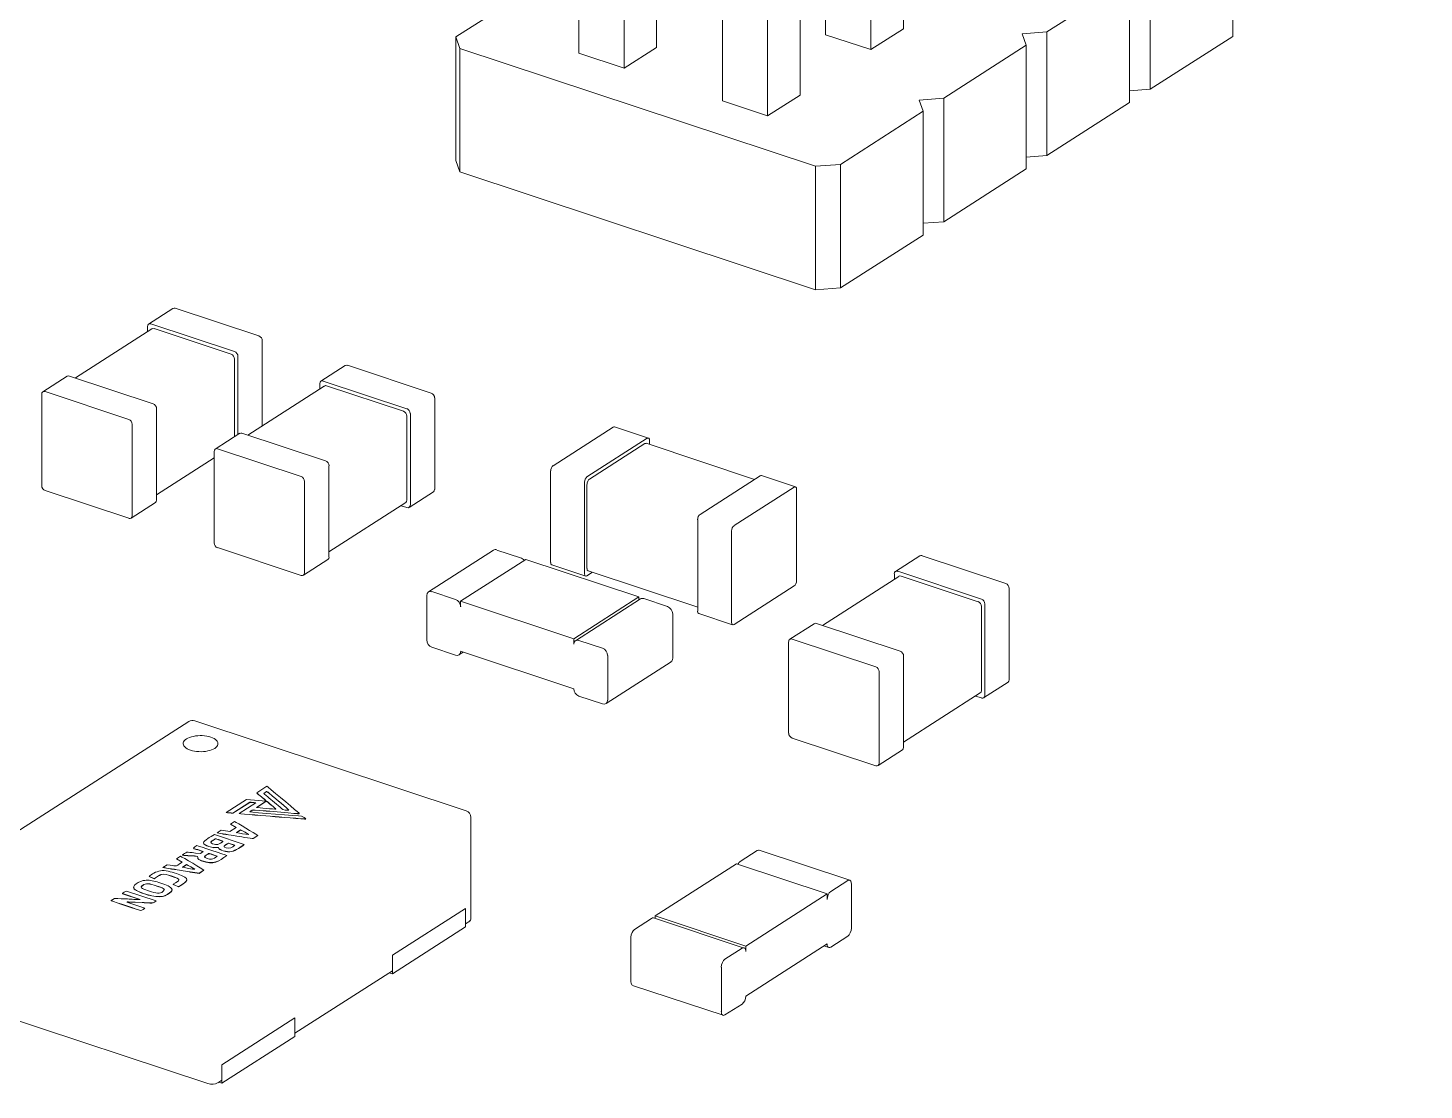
# Model space of a CAD drawing. Header units: millimetres. Extents: x 0 to 420, y 0 to 297.
# Drawn here: x 330.24 to 340.26, y 215.65 to 223.27 of the extents above; entities that cross this region are included whole.
import ezdxf

# ---------------------------------------------------------------- set-up
doc = ezdxf.new("R2010")
doc.units = ezdxf.units.MM

# ---------------------------------------------------------------- blocks, each defined once
blk = doc.blocks.new('A$Ccf1e658a')
at = {"color": 0, "linetype": 'Continuous', "lineweight": 0, "extrusion": (1.94289e-16, 0.887448, 0.460907)}
for p, q in [((-128.308, -33.019), (-128.308, -30.445)), ((-128.867, -33.061), (-128.867, -30.487)), ((-130.639, -33.194), (-130.639, -30.621)), ((-130.081, -33.152), (-130.081, -30.579)), ((-128.542, -33.168), (-128.542, -30.595)), ((-130.314, -33.302), (-130.314, -30.728)), ((-129.608, -33.536), (-129.608, -30.963)), ((-129.05, -33.494), (-129.05, -30.92)), ((-129.283, -33.644), (-129.283, -31.07)), ((-125.944, -33.073), (-125.944, -32.185)), ((-126.537, -33.453), (-126.537, -32.566)), ((-127.278, -33.041), (-126.685, -32.661)), ((-126.685, -33.548), (-126.685, -32.661)), ((-130.928, -32.697), (-131.521, -33.077)), ((-131.521, -33.077), (-131.492, -33.159)), ((-131.521, -33.965), (-131.521, -33.077)), ((-128.542, -33.168), (-128.867, -33.061)), ((-128.542, -33.168), (-128.308, -33.019)), ((-127.455, -33.054), (-127.278, -33.041)), ((-127.426, -33.136), (-127.455, -33.054)), ((-127.278, -33.928), (-127.278, -33.041)), ((-126.537, -33.453), (-125.944, -33.073)), ((-131.492, -33.159), (-128.938, -34.005)), ((-131.492, -34.046), (-131.492, -33.159)), ((-130.314, -33.302), (-130.081, -33.152)), ((-128.019, -33.516), (-127.426, -33.136)), ((-127.426, -34.024), (-127.426, -33.136)), ((-130.314, -33.302), (-130.639, -33.194)), ((-126.685, -33.464), (-126.537, -33.453)), ((-129.283, -33.644), (-129.608, -33.536)), ((-129.283, -33.644), (-129.05, -33.494)), ((-128.196, -33.53), (-128.019, -33.516)), ((-128.167, -33.611), (-128.196, -33.53)), ((-128.019, -34.404), (-128.019, -33.516)), ((-127.278, -33.928), (-126.685, -33.548)), ((-128.76, -33.992), (-128.167, -33.611)), ((-128.167, -34.499), (-128.167, -33.611)), ((-131.521, -33.965), (-131.492, -34.046)), ((-127.426, -33.94), (-127.278, -33.928)), ((-131.492, -34.046), (-128.938, -34.892)), ((-128.938, -34.005), (-128.76, -33.992)), ((-128.938, -34.892), (-128.938, -34.005)), ((-128.76, -34.879), (-128.76, -33.992)), ((-128.019, -34.404), (-127.426, -34.024)), ((-128.167, -34.415), (-128.019, -34.404)), ((-128.76, -34.879), (-128.167, -34.499)), ((-128.938, -34.892), (-128.76, -34.879)), ((-133.552, -35.026), (-133.727, -35.138)), ((-133.536, -35.024), (-132.935, -35.223)), ((-133.703, -35.173), (-134.252, -35.525)), ((-133.736, -35.194), (-133.736, -35.155)), ((-133.711, -35.137), (-133.11, -35.336)), ((-133.687, -35.171), (-133.135, -35.354)), ((-132.911, -35.868), (-132.911, -35.258)), ((-133.086, -35.93), (-133.086, -35.37)), ((-133.11, -35.946), (-133.11, -35.389)), ((-132.315, -35.436), (-132.49, -35.548)), ((-132.299, -35.434), (-131.698, -35.633)), ((-134.311, -35.512), (-134.486, -35.625)), ((-134.295, -35.511), (-133.694, -35.71)), ((-132.466, -35.583), (-133.015, -35.935)), ((-132.498, -35.604), (-132.498, -35.565)), ((-132.474, -35.547), (-131.873, -35.746)), ((-132.449, -35.581), (-131.897, -35.764)), ((-134.494, -36.298), (-134.494, -35.642)), ((-134.47, -35.623), (-133.869, -35.822)), ((-131.673, -36.325), (-131.673, -35.668)), ((-133.67, -36.401), (-133.67, -35.745)), ((-131.848, -36.437), (-131.848, -35.78)), ((-133.845, -36.514), (-133.845, -35.857)), ((-131.873, -36.402), (-131.873, -35.799)), ((-130.391, -35.878), (-130.823, -36.155)), ((-130.138, -35.957), (-130.382, -35.876)), ((-133.073, -35.922), (-133.249, -36.035)), ((-133.057, -35.921), (-132.456, -36.12)), ((-130.148, -35.958), (-130.58, -36.235)), ((-130.13, -36.003), (-130.13, -35.974)), ((-133.257, -36.708), (-133.257, -36.052)), ((-133.232, -36.033), (-132.632, -36.232)), ((-130.165, -35.996), (-130.562, -36.251)), ((-129.376, -36.253), (-130.156, -35.994)), ((-133.257, -36.098), (-133.67, -36.363)), ((-132.432, -36.811), (-132.432, -36.155)), ((-132.607, -36.924), (-132.607, -36.267)), ((-130.841, -36.849), (-130.841, -36.192)), ((-130.597, -36.93), (-130.597, -36.273)), ((-129.336, -36.227), (-129.768, -36.504)), ((-129.083, -36.306), (-129.326, -36.226)), ((-134.47, -36.333), (-133.869, -36.532)), ((-131.681, -36.342), (-131.857, -36.454)), ((-130.58, -36.892), (-130.58, -36.289)), ((-129.092, -36.308), (-129.524, -36.585)), ((-129.075, -36.98), (-129.075, -36.323)), ((-133.678, -36.419), (-133.853, -36.531)), ((-131.881, -36.42), (-132.432, -36.773)), ((-131.915, -36.442), (-131.873, -36.456)), ((-129.785, -37.199), (-129.785, -36.542)), ((-129.542, -37.28), (-129.542, -36.623)), ((-133.232, -36.743), (-132.632, -36.942)), ((-131.251, -36.762), (-131.718, -37.061)), ((-131.056, -36.816), (-131.227, -36.76)), ((-132.44, -36.829), (-132.615, -36.941)), ((-131.02, -36.828), (-131.487, -37.128)), ((-130.208, -37.097), (-131.02, -36.828)), ((-130.589, -36.947), (-130.833, -36.866)), ((-128.19, -36.802), (-128.365, -36.915)), ((-128.174, -36.801), (-127.573, -37)), ((-130.54, -36.92), (-130.58, -36.945)), ((-129.785, -37.17), (-130.572, -36.909)), ((-128.34, -36.949), (-128.89, -37.301)), ((-128.373, -36.97), (-128.373, -36.932)), ((-128.349, -36.913), (-127.748, -37.112)), ((-128.324, -36.948), (-127.772, -37.131)), ((-131.73, -37.406), (-131.73, -37.087)), ((-131.523, -37.115), (-131.694, -37.059)), ((-129.092, -37.018), (-129.524, -37.295)), ((-127.548, -37.691), (-127.548, -37.035)), ((-130.675, -37.397), (-131.487, -37.128)), ((-131.487, -37.167), (-131.487, -37.128)), ((-130.208, -37.097), (-130.675, -37.397)), ((-130.196, -37.111), (-130.662, -37.411)), ((-130.208, -37.119), (-130.208, -37.097)), ((-130.001, -37.166), (-130.171, -37.109)), ((-127.748, -37.769), (-127.748, -37.165)), ((-127.723, -37.804), (-127.723, -37.147)), ((-129.964, -37.537), (-129.964, -37.218)), ((-129.534, -37.297), (-129.777, -37.216)), ((-128.932, -37.287), (-128.331, -37.486)), ((-128.948, -37.289), (-129.124, -37.401)), ((-131.523, -37.515), (-131.694, -37.458)), ((-130.675, -37.756), (-131.487, -37.487)), ((-130.675, -37.436), (-130.675, -37.397)), ((-130.468, -37.465), (-130.638, -37.409)), ((-129.132, -38.075), (-129.132, -37.418)), ((-129.107, -37.4), (-128.506, -37.599)), ((-131.468, -37.493), (-131.499, -37.513)), ((-129.976, -37.563), (-130.443, -37.862)), ((-130.431, -37.837), (-130.431, -37.517)), ((-128.307, -38.178), (-128.307, -37.521)), ((-128.482, -38.29), (-128.482, -37.633)), ((-127.756, -37.786), (-128.307, -38.14)), ((-127.556, -37.709), (-127.732, -37.821)), ((-130.468, -37.865), (-130.638, -37.808)), ((-127.79, -37.808), (-127.748, -37.822)), ((-133.396, -37.986), (-131.447, -38.632)), ((-135.248, -39.152), (-133.438, -37.991)), ((-129.107, -38.11), (-128.506, -38.309)), ((-128.315, -38.195), (-128.49, -38.307)), ((-132.879, -38.456), (-132.95, -38.502)), ((-133.025, -38.55), (-133.17, -38.644)), ((-133.122, -38.649), (-133, -38.571)), ((-133.122, -38.649), (-133, -38.572)), ((-132.958, -38.575), (-133.076, -38.651)), ((-132.884, -38.562), (-133.025, -38.55)), ((-133, -38.571), (-133, -38.572)), ((-132.952, -38.608), (-132.882, -38.563)), ((-132.951, -38.608), (-132.882, -38.564)), ((-132.95, -38.502), (-132.95, -38.503)), ((-132.901, -38.507), (-132.88, -38.493)), ((-132.901, -38.507), (-132.88, -38.494)), ((-132.882, -38.563), (-132.882, -38.564)), ((-132.88, -38.493), (-132.88, -38.494)), ((-132.783, -38.606), (-132.863, -38.54)), ((-133.17, -38.644), (-133.17, -38.645)), ((-133.122, -38.649), (-133.122, -38.649)), ((-133.076, -38.651), (-133.076, -38.652)), ((-132.977, -38.626), (-132.977, -38.627)), ((-132.657, -38.652), (-132.657, -38.653)), ((-132.657, -38.652), (-132.647, -38.652)), ((-132.657, -38.653), (-132.647, -38.653)), ((-132.647, -38.652), (-132.647, -38.653)), ((-131.413, -38.679), (-131.413, -39.411)), ((-133.206, -38.77), (-133.235, -38.789)), ((-133.235, -38.789), (-133.235, -38.79)), ((-133.099, -38.751), (-133.143, -38.78)), ((-133.111, -38.71), (-133.139, -38.727)), ((-133.139, -38.727), (-133.139, -38.728)), ((-133.139, -38.727), (-133.099, -38.751)), ((-133.139, -38.728), (-133.099, -38.752)), ((-133.096, -38.788), (-133.067, -38.769)), ((-133.095, -38.789), (-133.067, -38.77)), ((-133.067, -38.769), (-133.067, -38.77)), ((-132.598, -38.691), (-132.598, -38.692)), ((-133.332, -38.862), (-133.332, -38.863)), ((-133.042, -38.874), (-133.255, -38.803)), ((-133.225, -38.839), (-133.199, -38.848)), ((-133.225, -38.84), (-133.199, -38.849)), ((-133.199, -38.848), (-133.199, -38.849)), ((-133.154, -38.864), (-133.154, -38.865)), ((-133.154, -38.864), (-133.108, -38.879)), ((-133.154, -38.865), (-133.109, -38.88)), ((-133.008, -38.803), (-133.052, -38.797)), ((-133.042, -38.874), (-133.042, -38.875)), ((-132.976, -38.831), (-132.942, -38.809)), ((-132.976, -38.832), (-132.942, -38.81)), ((-132.976, -38.831), (-132.976, -38.832)), ((-132.942, -38.809), (-132.942, -38.81)), ((-133.499, -38.958), (-133.527, -38.976)), ((-133.527, -38.976), (-133.527, -38.977)), ((-133.527, -38.976), (-133.486, -39)), ((-133.527, -38.977), (-133.487, -39.001)), ((-133.484, -38.949), (-133.484, -38.95)), ((-133.404, -38.9), (-133.404, -38.901)), ((-133.376, -38.959), (-133.376, -38.96)), ((-133.335, -38.925), (-133.354, -38.938)), ((-133.235, -38.957), (-133.254, -38.971)), ((-133.236, -38.895), (-133.236, -38.896)), ((-133.236, -38.895), (-133.225, -38.895)), ((-133.236, -38.896), (-133.225, -38.896)), ((-133.225, -38.895), (-133.225, -38.896)), ((-133.166, -38.953), (-133.166, -38.954)), ((-129.48, -38.996), (-129.357, -38.918)), ((-128.693, -39.13), (-129.343, -38.915)), ((-133.594, -39.019), (-133.624, -39.038)), ((-133.624, -39.038), (-133.624, -39.039)), ((-133.484, -39.037), (-133.455, -39.018)), ((-133.483, -39.038), (-133.455, -39.019)), ((-133.455, -39.018), (-133.455, -39.019)), ((-133.364, -39.08), (-133.33, -39.058)), ((-133.364, -39.081), (-133.33, -39.059)), ((-133.364, -39.08), (-133.364, -39.081)), ((-133.33, -39.058), (-133.33, -39.059)), ((-130.09, -39.387), (-129.506, -39.013)), ((-128.856, -39.228), (-129.506, -39.013)), ((-133.835, -39.181), (-133.835, -39.182)), ((-133.724, -39.103), (-133.724, -39.104)), ((-133.724, -39.103), (-133.687, -39.119)), ((-133.724, -39.104), (-133.687, -39.12)), ((-133.687, -39.119), (-133.687, -39.12)), ((-133.551, -39.159), (-133.551, -39.16)), ((-133.512, -39.176), (-133.512, -39.177)), ((-133.453, -39.127), (-133.453, -39.128)), ((-128.83, -39.211), (-128.708, -39.133)), ((-128.681, -39.475), (-128.681, -39.156)), ((-133.971, -39.261), (-133.996, -39.277)), ((-133.996, -39.277), (-133.996, -39.278)), ((-133.914, -39.226), (-133.914, -39.227)), ((-133.914, -39.226), (-133.787, -39.268)), ((-133.914, -39.227), (-133.789, -39.268)), ((-133.673, -39.279), (-133.886, -39.208)), ((-133.754, -39.33), (-133.884, -39.287)), ((-133.871, -39.286), (-133.774, -39.29)), ((-133.871, -39.287), (-133.774, -39.291)), ((-133.673, -39.279), (-133.673, -39.279)), ((-133.559, -39.198), (-133.559, -39.199)), ((-129.44, -39.603), (-128.856, -39.228)), ((-128.856, -39.268), (-128.856, -39.228)), ((-133.782, -39.347), (-133.782, -39.348)), ((-133.754, -39.33), (-133.754, -39.331)), ((-131.451, -39.333), (-131.976, -39.669)), ((-131.976, -39.669), (-131.451, -39.333)), ((-131.451, -39.333), (-131.451, -39.443)), ((-131.451, -39.333), (-131.451, -39.466)), ((-129.44, -39.603), (-130.09, -39.387)), ((-130.09, -39.405), (-130.09, -39.387)), ((-131.451, -39.466), (-131.976, -39.803)), ((-131.451, -39.443), (-131.422, -39.425)), ((-130.238, -39.483), (-130.116, -39.404)), ((-129.452, -39.617), (-130.102, -39.401)), ((-130.265, -39.859), (-130.265, -39.54)), ((-129.44, -39.962), (-128.856, -39.588)), ((-128.83, -39.611), (-128.708, -39.532)), ((-131.976, -39.669), (-131.976, -39.78)), ((-131.976, -39.669), (-131.976, -39.803)), ((-129.589, -39.698), (-129.466, -39.619)), ((-129.44, -39.643), (-129.44, -39.603)), ((-128.844, -39.614), (-128.879, -39.602)), ((-132.677, -40.229), (-131.976, -39.78)), ((-129.615, -40.074), (-129.615, -39.755)), ((-131.976, -39.803), (-131.999, -39.795)), ((-129.603, -40.1), (-130.253, -39.885)), ((-135.25, -39.945), (-133.301, -40.59)), ((-129.589, -40.097), (-129.466, -40.019)), ((-132.677, -40.119), (-133.202, -40.455)), ((-133.202, -40.455), (-132.677, -40.119)), ((-132.677, -40.119), (-132.677, -40.229)), ((-132.677, -40.119), (-132.677, -40.252)), ((-132.677, -40.252), (-133.202, -40.588)), ((-133.202, -40.455), (-133.202, -40.566)), ((-133.202, -40.455), (-133.202, -40.588)), ((-133.231, -40.585), (-133.202, -40.566)), ((-133.202, -40.588), (-133.225, -40.581))]:
    blk.add_line(p, q, dxfattribs=at)
at = {"color": 0, "linetype": 'Continuous', "lineweight": 0, "extrusion": (-3.11594e-16, -2.22045e-16, -1)}
blk.add_arc((133.411, -38.034), 0.05, 57.3293, 108.3287, dxfattribs=at)
at = {"color": 0, "linetype": 'Continuous', "lineweight": 0, "extrusion": (-2.00571e-16, -5.55112e-17, -1)}
blk.add_arc((131.463, -38.679), 0.05, 108.3287, 180, dxfattribs=at)
at = {"color": 0, "linetype": 'Continuous', "lineweight": 0, "extrusion": (-2.77556e-16, -5.55112e-17, -1)}
blk.add_ellipse((-144.938, -35.395), major_axis=(33.5, 0), ratio=0.460907, start_param=-0.9476, end_param=2.193993, dxfattribs=at)
at = {"color": 0, "linetype": 'Continuous', "lineweight": 0, "extrusion": (-3.57065e-16, -1.6303e-16, -1)}
for centre in [(-133.536, -35.051), (-132.299, -35.461), (-134.295, -35.538), (-133.057, -35.948), (-128.174, -36.827), (-128.932, -37.314)]:
    blk.add_ellipse(centre, major_axis=(-0.0162, 0.0253), ratio=0.720623, start_param=0, end_param=0.727194, dxfattribs=at)
at = {"color": 0, "linetype": 'Continuous', "lineweight": 0, "extrusion": (-2.57007e-16, -1.6481e-16, -1)}
for centre in [(-133.711, -35.163), (-132.474, -35.573), (-134.47, -35.65), (-133.232, -36.06), (-128.349, -36.94), (-129.107, -37.426)]:
    blk.add_ellipse(centre, major_axis=(-0.0162, 0.0253), ratio=0.720623, start_param=-0.843602, end_param=0.727194, dxfattribs=at)
at = {"color": 0, "linetype": 'Continuous', "lineweight": 0, "extrusion": (-4.73887e-16, -2.37943e-16, -1)}
for centre in [(-133.687, -35.198), (-132.449, -35.608), (-128.324, -36.974)]:
    blk.add_ellipse(centre, major_axis=(-0.0162, 0.0253), ratio=0.720623, start_param=0, end_param=0.727194, dxfattribs=at)
at = {"color": 0, "linetype": 'Continuous', "lineweight": 0}
for centre, major_axis, ratio, start_param, end_param in [((-132.935, -35.25), (-0.0162, 0.0253), 0.720623, -2.29799, -0.727194), ((-133.135, -35.381), (-0.0162, 0.0253), 0.720623, -2.29799, -0.727194), ((-133.11, -35.362), (-0.0162, 0.0253), 0.720623, -2.29799, -0.727194), ((-131.698, -35.66), (-0.0162, 0.0253), 0.720623, -2.29799, -0.727194), ((-133.694, -35.737), (-0.0162, 0.0253), 0.720623, -2.29799, -0.727194), ((-131.897, -35.791), (-0.0162, 0.0253), 0.720623, -2.29799, -0.727194), ((-131.873, -35.772), (-0.0162, 0.0253), 0.720623, -2.29799, -0.727194), ((-133.869, -35.849), (-0.0162, 0.0253), 0.720623, -2.29799, -0.727194), ((-130.391, -35.904), (0.0094, 0.0285), 0.517945, 0, 0.569026), ((-130.148, -35.985), (0.0094, 0.0285), 0.517945, -1.001771, 0.569026), ((-130.165, -36.023), (0.0094, 0.0285), 0.517945, 0, 0.569026), ((-132.456, -36.147), (-0.0162, 0.0253), 0.720623, -2.29799, -0.727194), ((-132.632, -36.259), (-0.0162, 0.0253), 0.720623, -2.29799, -0.727194), ((-129.336, -36.254), (0.0094, 0.0285), 0.517945, 0, 0.569026), ((-134.47, -36.307), (0.0162, -0.0253), 0.720623, -2.29799, -0.727194), ((-129.092, -36.335), (0.0094, 0.0285), 0.517945, -1.001771, 0.569026), ((-133.232, -36.717), (0.0162, -0.0253), 0.720623, -2.29799, -0.727194), ((-131.056, -36.856), (-0.0243, 0.0379), 0.720623, -1.488437, -0.727194), ((-130.823, -36.838), (-0.0094, -0.0285), 0.517945, -1.001771, 0), ((-130.58, -36.919), (-0.0094, -0.0285), 0.517945, -1.001771, 0.569026), ((-130.562, -36.881), (-0.0094, -0.0285), 0.517945, -1.001771, 0), ((-127.573, -37.027), (-0.0162, 0.0253), 0.720623, -2.29799, -0.727194), ((-131.523, -37.155), (-0.0243, 0.0379), 0.720623, -2.29799, -0.727194), ((-130.001, -37.206), (-0.0243, 0.0379), 0.720623, -2.29799, -0.727194), ((-127.772, -37.157), (-0.0162, 0.0253), 0.720623, -2.29799, -0.727194), ((-127.748, -37.139), (-0.0162, 0.0253), 0.720623, -2.29799, -0.727194), ((-129.768, -37.188), (-0.0094, -0.0285), 0.517945, -1.001771, 0), ((-129.524, -37.268), (-0.0094, -0.0285), 0.517945, -1.001771, 0.569026), ((-131.694, -37.418), (0.0243, -0.0379), 0.720623, -2.29799, -0.727194), ((-130.468, -37.505), (-0.0243, 0.0379), 0.720623, -2.29799, -0.727194), ((-128.331, -37.513), (-0.0162, 0.0253), 0.720623, -2.29799, -0.727194), ((-128.506, -37.625), (-0.0162, 0.0253), 0.720623, -2.29799, -0.727194), ((-130.638, -37.768), (0.0243, -0.0379), 0.720623, -2.29799, -0.727194), ((-133.354, -38.15), (-0.125, 0), 0.460907, -2.193993, 0.9476), ((-133.354, -38.15), (-0.125, 0), 0.460907, -2.193993, 0.9476), ((-129.107, -38.083), (0.0162, -0.0253), 0.720623, -2.29799, -0.727194), ((-133.354, -38.15), (0.125, 0), 0.460907, -2.193993, 0.9476), ((-133.354, -38.15), (0.125, 0), 0.460907, -2.193993, 0.9476), ((-133.282, -38.881), (-0.0403, 0.0109), 0.241904, 1.343219, 2.273637), ((-133.282, -38.882), (-0.0403, 0.0109), 0.241904, 1.343219, 2.273637), ((-129.357, -38.958), (0.0142, 0.0427), 0.517945, 0, 0.569026), ((-132.556, -39.097), (-1.279, -0.085), 0.105457, -0.11203, 0.172313), ((-132.556, -39.098), (-1.279, -0.085), 0.105457, -0.006994, 0.172313), ((-128.708, -39.173), (0.0142, 0.0427), 0.517945, -1.001771, 0.569026), ((-130.116, -39.444), (0.0142, 0.0427), 0.517945, 0, 0.569026), ((-128.83, -39.571), (-0.0142, -0.0427), 0.517945, -1.001771, 0.569026), ((-129.466, -39.659), (0.0142, 0.0427), 0.517945, -1.001771, 0.569026), ((-130.238, -39.842), (-0.0142, -0.0427), 0.517945, -1.001771, 0), ((-129.589, -40.057), (-0.0142, -0.0427), 0.517945, -1.001771, 0.569026)]:
    blk.add_ellipse(centre, major_axis=major_axis, ratio=ratio, start_param=start_param, end_param=end_param, dxfattribs=at)
at = {"color": 0, "linetype": 'Continuous', "lineweight": 0, "extrusion": (2.66729e-17, -1.8427e-16, -1)}
for centre in [(-130.823, -36.181), (-130.58, -36.262), (-129.768, -36.531), (-129.524, -36.612)]:
    blk.add_ellipse(centre, major_axis=(0.0094, 0.0285), ratio=0.517945, start_param=-2.139822, end_param=-0.569026, dxfattribs=at)
at = {"color": 0, "linetype": 'Continuous', "lineweight": 0, "extrusion": (-9.61735e-17, -2.02052e-16, -1)}
blk.add_ellipse((-130.562, -36.277), major_axis=(0.0094, 0.0285), ratio=0.517945, start_param=-2.139822, end_param=-0.569026, dxfattribs=at)
at = {"color": 0, "linetype": 'Continuous', "lineweight": 0, "extrusion": (-3.271e-16, -2.09758e-16, -1)}
for centre in [(-131.698, -36.317), (-133.694, -36.393), (-132.456, -36.803), (-127.573, -37.683), (-128.331, -38.17)]:
    blk.add_ellipse(centre, major_axis=(0.0162, -0.0253), ratio=0.720623, start_param=-0.843602, end_param=0, dxfattribs=at)
at = {"color": 0, "linetype": 'Continuous', "lineweight": 0, "extrusion": (-2.40244e-16, -8.81159e-17, -1)}
for centre in [(-131.897, -36.394), (-127.772, -37.761)]:
    blk.add_ellipse(centre, major_axis=(0.0162, -0.0253), ratio=0.720623, start_param=-0.843602, end_param=0, dxfattribs=at)
at = {"color": 0, "linetype": 'Continuous', "lineweight": 0, "extrusion": (-3.03736e-16, -1.94775e-16, -1)}
for centre in [(-131.873, -36.429), (-133.869, -36.506), (-132.632, -36.916), (-127.748, -37.796), (-128.506, -38.282)]:
    blk.add_ellipse(centre, major_axis=(0.0162, -0.0253), ratio=0.720623, start_param=-0.843602, end_param=0.727194, dxfattribs=at)
at = {"color": 0, "linetype": 'Continuous', "lineweight": 0, "extrusion": (-4.03794e-16, -1.92995e-16, -1)}
blk.add_ellipse((-131.227, -36.799), major_axis=(-0.0243, 0.0379), ratio=0.720623, start_param=0, end_param=0.727194, dxfattribs=at)
at = {"color": 0, "linetype": 'Continuous', "lineweight": 0, "extrusion": (-2.44574e-16, -1.11022e-16, -1)}
blk.add_ellipse((-144.938, -36.815), major_axis=(33.5, 0), ratio=0.460907, start_param=0, end_param=2.193993, dxfattribs=at)
at = {"color": 0, "linetype": 'Continuous', "lineweight": 0, "extrusion": (1.32063e-16, -2.19183e-16, -1)}
blk.add_ellipse((-129.092, -36.991), major_axis=(-0.0094, -0.0285), ratio=0.517945, start_param=-2.139822, end_param=-0.569026, dxfattribs=at)
at = {"color": 0, "linetype": 'Continuous', "lineweight": 0, "extrusion": (-3.20499e-16, -2.71469e-16, -1)}
for centre, major_axis in [((-131.694, -37.099), (-0.0243, 0.0379)), ((-131.523, -37.475), (0.0243, -0.0379))]:
    blk.add_ellipse(centre, major_axis=major_axis, ratio=0.720623, start_param=-0.843602, end_param=0.727194, dxfattribs=at)
at = {"color": 0, "linetype": 'Continuous', "lineweight": 0, "extrusion": (-3.50464e-16, -2.24741e-16, -1)}
blk.add_ellipse((-130.171, -37.149), major_axis=(-0.0243, 0.0379), ratio=0.720623, start_param=0, end_param=0.727194, dxfattribs=at)
at = {"color": 0, "linetype": 'Continuous', "lineweight": 0, "extrusion": (-2.67169e-16, -3.03215e-16, -1)}
blk.add_ellipse((-130.638, -37.449), major_axis=(-0.0243, 0.0379), ratio=0.720623, start_param=-0.843602, end_param=0.727194, dxfattribs=at)
at = {"color": 0, "linetype": 'Continuous', "lineweight": 0, "extrusion": (-2.97135e-16, -2.56487e-16, -1)}
blk.add_ellipse((-130.001, -37.525), major_axis=(0.0243, -0.0379), ratio=0.720623, start_param=-0.843602, end_param=0, dxfattribs=at)
at = {"color": 0, "linetype": 'Continuous', "lineweight": 0, "extrusion": (-3.60626e-16, -3.63146e-16, -1)}
blk.add_ellipse((-130.468, -37.825), major_axis=(0.0243, -0.0379), ratio=0.720623, start_param=-0.843602, end_param=0.727194, dxfattribs=at)
at = {"color": 0, "linetype": 'Continuous', "lineweight": 0, "extrusion": (-2.19345e-16, -4.42921e-17, -1)}
blk.add_ellipse((-129.48, -39.036), major_axis=(0.0142, 0.0427), ratio=0.517945, start_param=-1.262312, end_param=-0.569026, dxfattribs=at)
at = {"color": 0, "linetype": 'Continuous', "lineweight": 0, "extrusion": (-6.98261e-17, -2.1078e-16, -1)}
blk.add_ellipse((-128.83, -39.251), major_axis=(0.0142, 0.0427), ratio=0.517945, start_param=-2.139822, end_param=-0.569026, dxfattribs=at)
at = {"color": 0, "linetype": 'Continuous', "lineweight": 0, "extrusion": (-2.87844e-16, 3.88578e-16, -1)}
blk.add_ellipse((-131.463, -39.411), major_axis=(0.05, 0), ratio=0.460907, start_param=0, end_param=0.623196, dxfattribs=at)
at = {"color": 0, "linetype": 'Continuous', "lineweight": 0, "extrusion": (6.15859e-17, -7.88797e-17, -1)}
for centre, major_axis in [((-130.238, -39.523), (0.0142, 0.0427)), ((-129.589, -39.738), (0.0142, 0.0427)), ((-129.466, -39.979), (-0.0142, -0.0427))]:
    blk.add_ellipse(centre, major_axis=major_axis, ratio=0.517945, start_param=-2.139822, end_param=-0.569026, dxfattribs=at)
at = {"color": 0, "linetype": 'Continuous', "lineweight": 0, "extrusion": (2.37453e-16, -2.54096e-16, -1)}
blk.add_ellipse((-128.708, -39.492), major_axis=(-0.0142, -0.0427), ratio=0.517945, start_param=-2.139822, end_param=-0.569026, dxfattribs=at)
at = {"color": 0, "linetype": 'Continuous', "lineweight": 0, "extrusion": (-1.82595e-16, -1.66533e-16, -1)}
blk.add_ellipse((-133.272, -40.572), major_axis=(-0.05, 0), ratio=0.460907, start_param=-2.518396, end_param=-0.9476, dxfattribs=at)
at = {"color": 0, "linetype": 'Continuous', "lineweight": 0}
for points in [[(-132.66, -38.638), (-132.695, -38.608), (-132.872, -38.459), (-132.879, -38.456)], [(-133, -38.571), (-132.987, -38.571), (-132.971, -38.572), (-132.958, -38.575)], [(-133, -38.572), (-132.987, -38.572), (-132.972, -38.573), (-132.959, -38.576)], [(-132.95, -38.502), (-132.947, -38.508), (-132.926, -38.525), (-132.917, -38.532)], [(-132.95, -38.503), (-132.947, -38.509), (-132.926, -38.525), (-132.917, -38.532)], [(-132.917, -38.532), (-132.91, -38.539), (-132.888, -38.555), (-132.885, -38.562)], [(-132.917, -38.532), (-132.909, -38.538), (-132.885, -38.556), (-132.884, -38.562)], [(-132.863, -38.54), (-132.872, -38.532), (-132.897, -38.512), (-132.901, -38.507)], [(-132.882, -38.563), (-132.872, -38.567), (-132.816, -38.615), (-132.813, -38.62)], [(-132.882, -38.564), (-132.873, -38.568), (-132.821, -38.612), (-132.814, -38.62)], [(-132.88, -38.493), (-132.869, -38.497), (-132.845, -38.521), (-132.837, -38.527)], [(-132.88, -38.494), (-132.869, -38.498), (-132.845, -38.522), (-132.837, -38.528)], [(-132.837, -38.527), (-132.823, -38.539), (-132.72, -38.623), (-132.72, -38.628)], [(-132.837, -38.528), (-132.823, -38.539), (-132.728, -38.617), (-132.72, -38.628)], [(-133.17, -38.644), (-133.16, -38.647), (-133.136, -38.646), (-133.122, -38.649)], [(-133.17, -38.645), (-133.16, -38.648), (-133.136, -38.647), (-133.122, -38.649)], [(-133.076, -38.651), (-133.069, -38.654), (-132.863, -38.67), (-132.837, -38.672)], [(-133.076, -38.652), (-133.069, -38.655), (-132.863, -38.671), (-132.837, -38.673)], [(-133, -38.639), (-132.995, -38.635), (-132.986, -38.628), (-132.977, -38.626)], [(-132.63, -38.671), (-132.652, -38.668), (-132.981, -38.644), (-133, -38.639)], [(-132.999, -38.64), (-132.994, -38.635), (-132.985, -38.629), (-132.977, -38.627)], [(-132.977, -38.626), (-132.965, -38.624), (-132.706, -38.65), (-132.657, -38.652)], [(-132.977, -38.627), (-132.965, -38.625), (-132.706, -38.65), (-132.657, -38.653)], [(-132.813, -38.62), (-132.823, -38.621), (-132.941, -38.611), (-132.952, -38.608)], [(-132.837, -38.672), (-132.811, -38.674), (-132.604, -38.692), (-132.598, -38.691)], [(-132.837, -38.673), (-132.811, -38.675), (-132.604, -38.693), (-132.598, -38.692)], [(-132.72, -38.628), (-132.767, -38.629), (-132.768, -38.619), (-132.783, -38.606)], [(-132.652, -38.645), (-132.656, -38.642), (-132.657, -38.641), (-132.66, -38.638)], [(-132.647, -38.652), (-132.647, -38.648), (-132.646, -38.649), (-132.652, -38.645)], [(-132.598, -38.691), (-132.603, -38.685), (-132.615, -38.673), (-132.63, -38.671)], [(-133.235, -38.789), (-133.211, -38.796), (-133.135, -38.806), (-133.105, -38.811)], [(-133.235, -38.79), (-133.211, -38.797), (-133.135, -38.807), (-133.105, -38.812)], [(-133.143, -38.78), (-133.16, -38.779), (-133.188, -38.772), (-133.206, -38.77)], [(-132.942, -38.809), (-132.969, -38.793), (-133.092, -38.717), (-133.111, -38.71)], [(-133.052, -38.797), (-133.064, -38.795), (-133.085, -38.792), (-133.096, -38.788)], [(-133.067, -38.769), (-133.055, -38.774), (-133.013, -38.798), (-133.008, -38.803)], [(-133.067, -38.77), (-133.055, -38.775), (-133.018, -38.796), (-133.009, -38.802)], [(-133.381, -38.882), (-133.429, -38.91), (-133.396, -38.898), (-133.335, -38.925)], [(-133.166, -38.953), (-133.177, -38.948), (-133.368, -38.885), (-133.381, -38.882)], [(-133.302, -38.832), (-133.319, -38.843), (-133.332, -38.85), (-133.332, -38.862)], [(-133.332, -38.862), (-133.332, -38.872), (-133.318, -38.88), (-133.294, -38.888)], [(-133.332, -38.863), (-133.332, -38.873), (-133.318, -38.881), (-133.294, -38.889)], [(-133.255, -38.803), (-133.268, -38.808), (-133.29, -38.824), (-133.302, -38.832)], [(-133.276, -38.865), (-133.291, -38.855), (-133.27, -38.847), (-133.255, -38.838)], [(-133.281, -38.859), (-133.28, -38.852), (-133.266, -38.845), (-133.255, -38.838)], [(-133.236, -38.874), (-133.247, -38.877), (-133.269, -38.869), (-133.276, -38.865)], [(-133.255, -38.838), (-133.244, -38.83), (-133.244, -38.833), (-133.225, -38.839)], [(-133.255, -38.838), (-133.244, -38.831), (-133.244, -38.834), (-133.225, -38.84)], [(-133.221, -38.87), (-133.232, -38.876), (-133.232, -38.874), (-133.236, -38.874)], [(-133.212, -38.864), (-133.215, -38.866), (-133.218, -38.868), (-133.221, -38.87)], [(-133.199, -38.848), (-133.189, -38.852), (-133.192, -38.851), (-133.212, -38.864)], [(-133.199, -38.849), (-133.196, -38.85), (-133.194, -38.851), (-133.193, -38.852)], [(-133.171, -38.897), (-133.189, -38.891), (-133.189, -38.888), (-133.181, -38.881)], [(-133.186, -38.888), (-133.186, -38.886), (-133.184, -38.884), (-133.181, -38.882)], [(-133.181, -38.881), (-133.174, -38.876), (-133.163, -38.869), (-133.154, -38.864)], [(-133.181, -38.882), (-133.174, -38.877), (-133.163, -38.87), (-133.154, -38.865)], [(-133.108, -38.879), (-133.131, -38.895), (-133.142, -38.907), (-133.171, -38.897)], [(-133.129, -38.924), (-133.107, -38.919), (-133.056, -38.886), (-133.042, -38.874)], [(-133.129, -38.925), (-133.107, -38.92), (-133.056, -38.887), (-133.042, -38.875)], [(-133.105, -38.811), (-133.084, -38.815), (-132.989, -38.831), (-132.976, -38.831)], [(-133.105, -38.812), (-133.084, -38.816), (-132.989, -38.831), (-132.976, -38.832)], [(-133.33, -39.058), (-133.335, -39.054), (-133.484, -38.964), (-133.499, -38.958)], [(-133.354, -38.938), (-133.464, -38.931), (-133.438, -38.918), (-133.484, -38.949)], [(-133.484, -38.949), (-133.461, -38.954), (-133.396, -38.955), (-133.376, -38.959)], [(-133.484, -38.95), (-133.461, -38.955), (-133.396, -38.956), (-133.376, -38.96)], [(-133.404, -38.901), (-133.404, -38.907), (-133.376, -38.908), (-133.335, -38.926)], [(-133.376, -38.959), (-133.373, -38.971), (-133.379, -38.977), (-133.349, -38.989)], [(-133.376, -38.96), (-133.373, -38.972), (-133.379, -38.978), (-133.349, -38.99)], [(-133.349, -38.989), (-133.258, -39.025), (-133.221, -38.993), (-133.166, -38.953)], [(-133.349, -38.99), (-133.258, -39.026), (-133.221, -38.993), (-133.166, -38.954)], [(-133.306, -38.975), (-133.333, -38.965), (-133.329, -38.961), (-133.313, -38.95)], [(-133.326, -38.963), (-133.325, -38.96), (-133.321, -38.956), (-133.313, -38.951)], [(-133.313, -38.95), (-133.289, -38.935), (-133.304, -38.934), (-133.235, -38.957)], [(-133.313, -38.951), (-133.289, -38.936), (-133.304, -38.935), (-133.236, -38.958)], [(-133.254, -38.971), (-133.27, -38.981), (-133.279, -38.983), (-133.306, -38.975)], [(-133.258, -38.896), (-133.247, -38.896), (-133.243, -38.895), (-133.236, -38.895)], [(-133.258, -38.897), (-133.247, -38.897), (-133.243, -38.896), (-133.236, -38.896)], [(-133.225, -38.895), (-133.224, -38.914), (-133.167, -38.931), (-133.129, -38.924)], [(-133.225, -38.896), (-133.224, -38.915), (-133.167, -38.932), (-133.129, -38.925)], [(-133.642, -39.063), (-133.674, -39.068), (-133.707, -39.087), (-133.724, -39.103)], [(-133.687, -39.119), (-133.676, -39.112), (-133.651, -39.094), (-133.637, -39.089)], [(-133.687, -39.12), (-133.676, -39.113), (-133.651, -39.094), (-133.637, -39.09)], [(-133.527, -39.083), (-133.569, -39.069), (-133.607, -39.057), (-133.642, -39.063)], [(-133.637, -39.089), (-133.614, -39.083), (-133.591, -39.092), (-133.565, -39.1)], [(-133.637, -39.09), (-133.614, -39.084), (-133.591, -39.093), (-133.565, -39.101)], [(-133.624, -39.038), (-133.605, -39.043), (-133.521, -39.055), (-133.493, -39.06)], [(-133.624, -39.039), (-133.605, -39.044), (-133.521, -39.056), (-133.493, -39.061)], [(-133.486, -39), (-133.545, -39.042), (-133.525, -39.026), (-133.594, -39.019)], [(-133.512, -39.176), (-133.449, -39.137), (-133.414, -39.121), (-133.527, -39.083)], [(-133.493, -39.06), (-133.454, -39.067), (-133.402, -39.075), (-133.364, -39.08)], [(-133.493, -39.061), (-133.454, -39.067), (-133.402, -39.076), (-133.364, -39.081)], [(-133.395, -39.052), (-133.407, -39.052), (-133.477, -39.039), (-133.484, -39.037)], [(-133.455, -39.018), (-133.445, -39.022), (-133.4, -39.048), (-133.395, -39.052)], [(-133.455, -39.019), (-133.445, -39.023), (-133.404, -39.046), (-133.396, -39.052)], [(-133.766, -39.133), (-133.792, -39.139), (-133.816, -39.154), (-133.828, -39.166)], [(-133.706, -39.213), (-133.74, -39.202), (-133.794, -39.188), (-133.778, -39.174)], [(-133.781, -39.18), (-133.781, -39.178), (-133.78, -39.176), (-133.778, -39.175)], [(-133.778, -39.174), (-133.754, -39.152), (-133.735, -39.15), (-133.688, -39.166)], [(-133.778, -39.175), (-133.754, -39.153), (-133.735, -39.151), (-133.688, -39.167)], [(-133.676, -39.14), (-133.713, -39.131), (-133.737, -39.127), (-133.766, -39.133)], [(-133.688, -39.166), (-133.644, -39.18), (-133.603, -39.189), (-133.617, -39.205)], [(-133.688, -39.167), (-133.651, -39.179), (-133.615, -39.188), (-133.614, -39.199)], [(-133.58, -39.175), (-133.596, -39.166), (-133.651, -39.146), (-133.676, -39.14)], [(-133.565, -39.212), (-133.554, -39.199), (-133.557, -39.187), (-133.58, -39.175)], [(-133.565, -39.1), (-133.481, -39.128), (-133.504, -39.129), (-133.551, -39.159)], [(-133.565, -39.101), (-133.525, -39.114), (-133.509, -39.121), (-133.509, -39.128)], [(-133.551, -39.159), (-133.545, -39.163), (-133.523, -39.173), (-133.512, -39.176)], [(-133.551, -39.16), (-133.545, -39.164), (-133.523, -39.174), (-133.512, -39.177)], [(-133.512, -39.177), (-133.479, -39.156), (-133.453, -39.142), (-133.453, -39.128)], [(-133.996, -39.277), (-133.97, -39.287), (-133.794, -39.346), (-133.782, -39.347)], [(-133.996, -39.278), (-133.97, -39.287), (-133.794, -39.347), (-133.782, -39.348)], [(-133.879, -39.265), (-133.91, -39.264), (-133.939, -39.263), (-133.971, -39.261)], [(-133.886, -39.208), (-133.895, -39.211), (-133.91, -39.221), (-133.914, -39.226)], [(-133.884, -39.287), (-133.877, -39.285), (-133.88, -39.286), (-133.871, -39.286)], [(-133.882, -39.287), (-133.878, -39.286), (-133.879, -39.287), (-133.871, -39.287)], [(-133.832, -39.268), (-133.849, -39.267), (-133.861, -39.266), (-133.879, -39.265)], [(-133.787, -39.268), (-133.797, -39.271), (-133.819, -39.268), (-133.832, -39.268)], [(-133.815, -39.204), (-133.784, -39.22), (-133.684, -39.258), (-133.627, -39.246)], [(-133.815, -39.205), (-133.784, -39.221), (-133.684, -39.259), (-133.627, -39.247)], [(-133.774, -39.29), (-133.755, -39.291), (-133.737, -39.292), (-133.718, -39.293)], [(-133.774, -39.291), (-133.755, -39.292), (-133.737, -39.293), (-133.718, -39.294)], [(-133.718, -39.294), (-133.697, -39.295), (-133.692, -39.296), (-133.673, -39.279)], [(-133.718, -39.293), (-133.697, -39.294), (-133.692, -39.295), (-133.673, -39.279)], [(-133.617, -39.205), (-133.636, -39.227), (-133.659, -39.228), (-133.706, -39.213)], [(-133.627, -39.246), (-133.603, -39.241), (-133.576, -39.224), (-133.565, -39.212)], [(-133.627, -39.247), (-133.603, -39.242), (-133.576, -39.225), (-133.565, -39.213)], [(-133.565, -39.213), (-133.561, -39.208), (-133.559, -39.204), (-133.559, -39.199)], [(-133.782, -39.347), (-133.776, -39.347), (-133.758, -39.333), (-133.754, -39.33)], [(-133.782, -39.348), (-133.776, -39.348), (-133.758, -39.334), (-133.754, -39.331)]]:
    blk.add_open_spline(points, degree=3, dxfattribs=at)

msp = doc.modelspace()

# ---------------------------------------------------------------- block references
msp.add_blockref('A$Ccf1e658a', (464.83, 256.287))

doc.saveas('drawing.dxf')
